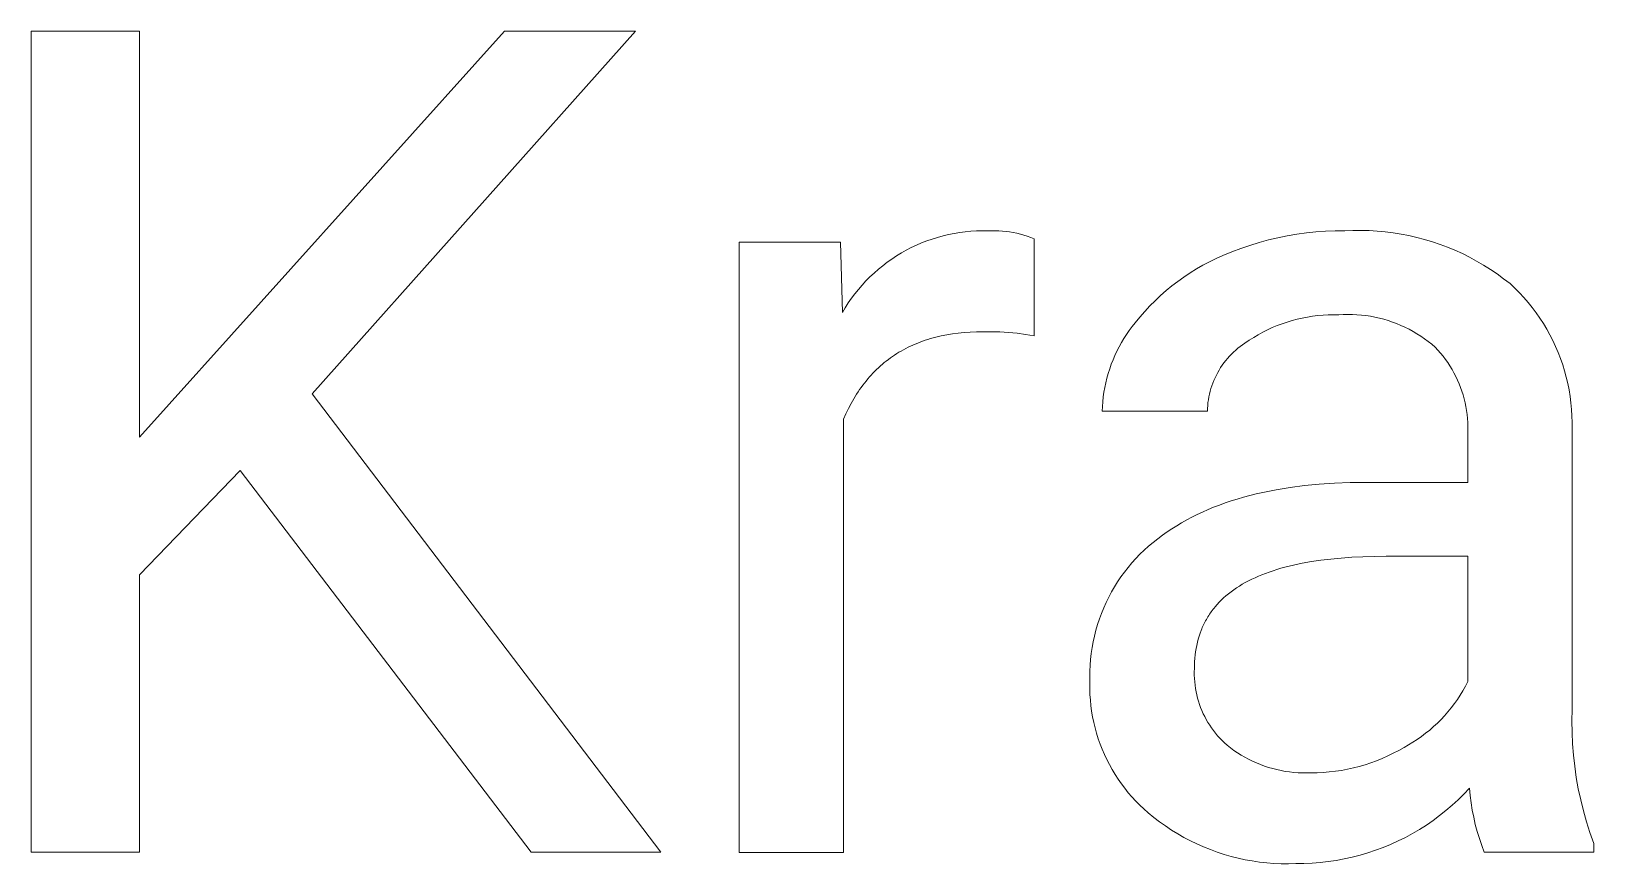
# Model space of a CAD drawing. Header units: millimetres. Extents: x -962 to 3068, y -237 to 2578.
# Drawn here: x 2322.7 to 2395.4, y 80.6 to 119.3 of the extents above; entities that cross this region are included whole.
import ezdxf

# ---------------------------------------------------------------- set-up
doc = ezdxf.new("R2010")
doc.units = ezdxf.units.MM
doc.header["$MEASUREMENT"] = 0
doc.layers.add('Domyślny', color=7, linetype='Continuous', true_color=0x000000)

msp = doc.modelspace()

# ---------------------------------------------------------------- linework, layer by layer
at = {"layer": 'Domyślny', "color": 18, "lineweight": 15, "true_color": 0x000000}
for p, q in [((2322.74, 81.169), (2322.74, 119.323)), ((2322.74, 119.323), (2327.773, 119.323)), ((2327.773, 119.323), (2327.773, 100.454)), ((2327.773, 100.454), (2344.736, 119.323)), ((2350.816, 119.323), (2335.798, 102.481)), ((2344.736, 119.323), (2350.816, 119.323)), ((2364.366, 109.582), (2364.614, 109.669)), ((2364.614, 109.669), (2364.865, 109.747)), ((2364.865, 109.747), (2365.119, 109.816)), ((2365.119, 109.816), (2365.375, 109.877)), ((2365.375, 109.877), (2365.632, 109.929)), ((2365.632, 109.929), (2365.892, 109.971)), ((2365.892, 109.971), (2366.152, 110.005)), ((2366.152, 110.005), (2366.414, 110.029)), ((2366.414, 110.029), (2366.677, 110.044)), ((2366.677, 110.044), (2366.939, 110.05)), ((2366.939, 110.05), (2367.202, 110.047)), ((2367.202, 110.047), (2367.371, 110.053)), ((2367.371, 110.053), (2367.54, 110.054)), ((2367.54, 110.054), (2367.709, 110.048)), ((2367.709, 110.048), (2367.877, 110.037)), ((2367.877, 110.037), (2368.045, 110.02)), ((2368.045, 110.02), (2368.212, 109.998)), ((2368.212, 109.998), (2368.379, 109.97)), ((2368.379, 109.97), (2368.544, 109.936)), ((2368.544, 109.936), (2368.709, 109.897)), ((2368.709, 109.897), (2368.871, 109.852)), ((2368.871, 109.852), (2369.033, 109.802)), ((2369.033, 109.802), (2369.192, 109.746)), ((2369.192, 109.746), (2369.35, 109.685)), ((2369.35, 109.685), (2369.35, 105.176)), ((2380.242, 109.624), (2380.678, 109.728)), ((2380.678, 109.728), (2381.117, 109.817)), ((2381.117, 109.817), (2381.559, 109.892)), ((2381.559, 109.892), (2382.002, 109.953)), ((2382.002, 109.953), (2382.448, 109.999)), ((2382.448, 109.999), (2382.895, 110.031)), ((2382.895, 110.031), (2383.342, 110.048)), ((2383.342, 110.048), (2383.79, 110.051)), ((2383.79, 110.051), (2384.165, 110.067)), ((2384.165, 110.067), (2384.539, 110.071)), ((2384.539, 110.071), (2384.914, 110.062)), ((2384.914, 110.062), (2385.288, 110.041)), ((2385.288, 110.041), (2385.662, 110.006)), ((2385.662, 110.006), (2386.033, 109.96)), ((2386.033, 109.96), (2386.404, 109.901)), ((2386.404, 109.901), (2386.771, 109.829)), ((2386.771, 109.829), (2387.137, 109.745)), ((2387.137, 109.745), (2387.499, 109.649)), ((2355.647, 81.166), (2355.647, 109.524)), ((2355.647, 109.524), (2360.358, 109.524)), ((2360.358, 109.524), (2360.438, 106.249)), ((2362.955, 108.884), (2363.18, 109.02)), ((2363.18, 109.02), (2363.409, 109.149)), ((2363.409, 109.149), (2363.642, 109.27)), ((2363.642, 109.27), (2363.88, 109.382)), ((2363.88, 109.382), (2364.121, 109.486)), ((2364.121, 109.486), (2364.366, 109.582)), ((2378.127, 108.897), (2378.54, 109.07)), ((2378.54, 109.07), (2378.958, 109.229)), ((2378.958, 109.229), (2379.382, 109.375)), ((2379.382, 109.375), (2379.81, 109.506)), ((2379.81, 109.506), (2380.242, 109.624)), ((2387.499, 109.649), (2387.858, 109.541)), ((2387.858, 109.541), (2388.213, 109.421)), ((2388.213, 109.421), (2388.564, 109.289)), ((2388.564, 109.289), (2388.91, 109.145)), ((2388.91, 109.145), (2389.251, 108.99)), ((2389.251, 108.99), (2389.587, 108.823)), ((2361.911, 108.088), (2362.109, 108.262)), ((2362.109, 108.262), (2362.312, 108.428)), ((2362.312, 108.428), (2362.521, 108.588)), ((2362.521, 108.588), (2362.735, 108.739)), ((2362.735, 108.739), (2362.955, 108.884)), ((2376.594, 108.094), (2376.889, 108.276)), ((2376.889, 108.276), (2377.19, 108.447)), ((2377.19, 108.447), (2377.497, 108.608)), ((2377.497, 108.608), (2377.809, 108.758)), ((2377.809, 108.758), (2378.127, 108.897)), ((2389.587, 108.823), (2389.917, 108.645)), ((2389.917, 108.645), (2390.24, 108.456)), ((2390.24, 108.456), (2390.558, 108.257)), ((2390.558, 108.257), (2390.868, 108.046)), ((2361.185, 107.328), (2361.357, 107.528)), ((2361.357, 107.528), (2361.535, 107.721)), ((2361.535, 107.721), (2361.72, 107.908)), ((2361.72, 107.908), (2361.911, 108.088)), ((2375.48, 107.271), (2375.748, 107.491)), ((2375.748, 107.491), (2376.023, 107.702)), ((2376.023, 107.702), (2376.305, 107.903)), ((2376.305, 107.903), (2376.594, 108.094)), ((2390.868, 108.046), (2391.171, 107.826)), ((2391.171, 107.826), (2391.467, 107.595)), ((2391.467, 107.595), (2391.687, 107.388)), ((2360.714, 106.696), (2360.864, 106.913)), ((2360.864, 106.913), (2361.021, 107.123)), ((2361.021, 107.123), (2361.185, 107.328)), ((2374.725, 106.557), (2374.968, 106.804)), ((2374.968, 106.804), (2375.22, 107.042)), ((2375.22, 107.042), (2375.48, 107.271)), ((2391.687, 107.388), (2391.901, 107.173)), ((2391.901, 107.173), (2392.107, 106.951)), ((2392.107, 106.951), (2392.305, 106.722)), ((2360.438, 106.249), (2360.572, 106.475)), ((2360.572, 106.475), (2360.714, 106.696)), ((2374.047, 105.77), (2374.264, 106.04)), ((2374.264, 106.04), (2374.49, 106.303)), ((2374.49, 106.303), (2374.725, 106.557)), ((2382.05, 106.043), (2381.81, 105.997)), ((2382.291, 106.081), (2382.05, 106.043)), ((2382.533, 106.11), (2382.291, 106.081)), ((2382.777, 106.132), (2382.533, 106.11)), ((2383.02, 106.145), (2382.777, 106.132)), ((2383.264, 106.149), (2383.02, 106.145)), ((2383.508, 106.146), (2383.264, 106.149)), ((2383.719, 106.158), (2383.508, 106.146)), ((2383.93, 106.162), (2383.719, 106.158)), ((2384.141, 106.159), (2383.93, 106.162)), ((2384.352, 106.149), (2384.141, 106.159)), ((2384.562, 106.132), (2384.352, 106.149)), ((2384.772, 106.108), (2384.562, 106.132)), ((2384.98, 106.076), (2384.772, 106.108)), ((2385.188, 106.037), (2384.98, 106.076)), ((2385.394, 105.991), (2385.188, 106.037)), ((2392.305, 106.722), (2392.495, 106.486)), ((2392.495, 106.486), (2392.677, 106.244)), ((2392.677, 106.244), (2392.851, 105.996)), ((2365.82, 105.299), (2365.55, 105.263)), ((2366.096, 105.327), (2365.82, 105.299)), ((2366.379, 105.347), (2366.096, 105.327)), ((2366.667, 105.359), (2366.379, 105.347)), ((2366.961, 105.363), (2366.667, 105.359)), ((2367.361, 105.362), (2366.961, 105.363)), ((2367.76, 105.349), (2367.361, 105.362)), ((2368.159, 105.323), (2367.76, 105.349)), ((2368.557, 105.286), (2368.159, 105.323)), ((2373.646, 105.233), (2373.774, 105.417)), ((2373.774, 105.417), (2373.907, 105.596)), ((2373.907, 105.596), (2374.047, 105.77)), ((2379.978, 105.34), (2379.764, 105.223)), ((2380.197, 105.449), (2379.978, 105.34)), ((2380.418, 105.551), (2380.197, 105.449)), ((2380.644, 105.645), (2380.418, 105.551)), ((2380.872, 105.731), (2380.644, 105.645)), ((2381.103, 105.81), (2380.872, 105.731)), ((2381.337, 105.88), (2381.103, 105.81)), ((2381.573, 105.942), (2381.337, 105.88)), ((2381.81, 105.997), (2381.573, 105.942)), ((2385.598, 105.938), (2385.394, 105.991)), ((2385.8, 105.878), (2385.598, 105.938)), ((2386, 105.811), (2385.8, 105.878)), ((2386.198, 105.737), (2386, 105.811)), ((2386.393, 105.656), (2386.198, 105.737)), ((2386.585, 105.568), (2386.393, 105.656)), ((2386.774, 105.474), (2386.585, 105.568)), ((2386.96, 105.374), (2386.774, 105.474)), ((2387.142, 105.267), (2386.96, 105.374)), ((2392.851, 105.996), (2393.016, 105.742)), ((2393.016, 105.742), (2393.172, 105.482)), ((2393.172, 105.482), (2393.319, 105.218)), ((2363.383, 104.581), (2363.276, 104.524)), ((2363.491, 104.636), (2363.383, 104.581)), ((2363.6, 104.688), (2363.491, 104.636)), ((2363.711, 104.739), (2363.6, 104.688)), ((2363.823, 104.788), (2363.711, 104.739)), ((2363.937, 104.835), (2363.823, 104.788)), ((2364.052, 104.88), (2363.937, 104.835)), ((2364.168, 104.923), (2364.052, 104.88)), ((2364.287, 104.964), (2364.168, 104.923)), ((2364.406, 105.003), (2364.287, 104.964)), ((2364.527, 105.039), (2364.406, 105.003)), ((2364.65, 105.074), (2364.527, 105.039)), ((2364.774, 105.107), (2364.65, 105.074)), ((2364.9, 105.138), (2364.774, 105.107)), ((2365.027, 105.167), (2364.9, 105.138)), ((2365.285, 105.219), (2365.027, 105.167)), ((2365.55, 105.263), (2365.285, 105.219)), ((2368.954, 105.237), (2368.557, 105.286)), ((2369.35, 105.176), (2368.954, 105.237)), ((2373.2, 104.461), (2373.302, 104.659)), ((2373.302, 104.659), (2373.41, 104.854)), ((2373.41, 104.854), (2373.525, 105.046)), ((2373.525, 105.046), (2373.646, 105.233)), ((2378.822, 104.592), (2378.719, 104.505)), ((2378.927, 104.675), (2378.822, 104.592)), ((2379.036, 104.755), (2378.927, 104.675)), ((2379.147, 104.831), (2379.036, 104.755)), ((2379.348, 104.969), (2379.147, 104.831)), ((2379.554, 105.1), (2379.348, 104.969)), ((2379.764, 105.223), (2379.554, 105.1)), ((2387.32, 105.154), (2387.142, 105.267)), ((2387.494, 105.035), (2387.32, 105.154)), ((2387.664, 104.91), (2387.494, 105.035)), ((2387.83, 104.779), (2387.664, 104.91)), ((2387.991, 104.643), (2387.83, 104.779)), ((2388.117, 104.507), (2387.991, 104.643)), ((2393.319, 105.218), (2393.457, 104.948)), ((2393.457, 104.948), (2393.586, 104.674)), ((2393.586, 104.674), (2393.705, 104.395)), ((2362.295, 103.848), (2362.205, 103.769)), ((2362.386, 103.924), (2362.295, 103.848)), ((2362.479, 103.999), (2362.386, 103.924)), ((2362.574, 104.071), (2362.479, 103.999)), ((2362.67, 104.142), (2362.574, 104.071)), ((2362.767, 104.21), (2362.67, 104.142)), ((2362.866, 104.277), (2362.767, 104.21)), ((2362.966, 104.342), (2362.866, 104.277)), ((2363.068, 104.404), (2362.966, 104.342)), ((2363.172, 104.465), (2363.068, 104.404)), ((2363.276, 104.524), (2363.172, 104.465)), ((2372.861, 103.635), (2372.935, 103.846)), ((2372.935, 103.846), (2373.017, 104.054)), ((2373.017, 104.054), (2373.105, 104.259)), ((2373.105, 104.259), (2373.2, 104.461)), ((2378.173, 103.914), (2378.094, 103.805)), ((2378.255, 104.021), (2378.173, 103.914)), ((2378.341, 104.124), (2378.255, 104.021)), ((2378.431, 104.224), (2378.341, 104.124)), ((2378.524, 104.321), (2378.431, 104.224)), ((2378.62, 104.415), (2378.524, 104.321)), ((2378.719, 104.505), (2378.62, 104.415)), ((2388.239, 104.367), (2388.117, 104.507)), ((2388.356, 104.223), (2388.239, 104.367)), ((2388.468, 104.075), (2388.356, 104.223)), ((2388.575, 103.924), (2388.468, 104.075)), ((2388.676, 103.769), (2388.575, 103.924)), ((2393.705, 104.395), (2393.814, 104.113)), ((2393.814, 104.113), (2393.914, 103.827)), ((2361.617, 103.165), (2361.539, 103.07)), ((2361.696, 103.257), (2361.617, 103.165)), ((2361.777, 103.347), (2361.696, 103.257)), ((2361.86, 103.435), (2361.777, 103.347)), ((2361.944, 103.522), (2361.86, 103.435)), ((2362.029, 103.606), (2361.944, 103.522)), ((2362.116, 103.689), (2362.029, 103.606)), ((2362.205, 103.769), (2362.116, 103.689)), ((2372.68, 102.991), (2372.733, 103.207)), ((2372.733, 103.207), (2372.793, 103.422)), ((2372.793, 103.422), (2372.861, 103.635)), ((2377.76, 103.223), (2377.706, 103.101)), ((2377.819, 103.344), (2377.76, 103.223)), ((2377.882, 103.463), (2377.819, 103.344)), ((2377.949, 103.58), (2377.882, 103.463)), ((2378.019, 103.694), (2377.949, 103.58)), ((2378.094, 103.805), (2378.019, 103.694)), ((2388.772, 103.61), (2388.676, 103.769)), ((2388.863, 103.449), (2388.772, 103.61)), ((2388.948, 103.284), (2388.863, 103.449)), ((2389.028, 103.116), (2388.948, 103.284)), ((2393.914, 103.827), (2394.003, 103.537)), ((2394.003, 103.537), (2394.083, 103.245)), ((2394.083, 103.245), (2394.153, 102.95)), ((2335.798, 102.481), (2351.997, 81.169)), ((2361.101, 102.464), (2361.034, 102.356)), ((2361.17, 102.57), (2361.101, 102.464)), ((2361.241, 102.674), (2361.17, 102.57)), ((2361.313, 102.776), (2361.241, 102.674)), ((2361.387, 102.876), (2361.313, 102.776)), ((2361.462, 102.974), (2361.387, 102.876)), ((2361.539, 103.07), (2361.462, 102.974)), ((2372.565, 102.331), (2372.596, 102.552)), ((2372.596, 102.552), (2372.635, 102.772)), ((2372.635, 102.772), (2372.68, 102.991)), ((2377.5, 102.462), (2377.472, 102.331)), ((2377.532, 102.593), (2377.5, 102.462)), ((2377.569, 102.722), (2377.532, 102.593)), ((2377.61, 102.85), (2377.569, 102.722)), ((2377.656, 102.976), (2377.61, 102.85)), ((2377.706, 103.101), (2377.656, 102.976)), ((2389.102, 102.946), (2389.028, 103.116)), ((2389.17, 102.774), (2389.102, 102.946)), ((2389.232, 102.599), (2389.17, 102.774)), ((2389.288, 102.422), (2389.232, 102.599)), ((2389.338, 102.244), (2389.288, 102.422)), ((2394.153, 102.95), (2394.212, 102.653)), ((2394.212, 102.653), (2394.261, 102.355)), ((2360.718, 101.787), (2360.602, 101.546)), ((2360.84, 102.021), (2360.718, 101.787)), ((2360.967, 102.246), (2360.84, 102.021)), ((2361.034, 102.356), (2360.967, 102.246)), ((2372.517, 101.663), (2372.525, 101.886)), ((2372.525, 101.886), (2372.542, 102.109)), ((2372.542, 102.109), (2372.565, 102.331)), ((2377.407, 101.798), (2377.402, 101.663)), ((2377.416, 101.932), (2377.407, 101.798)), ((2377.43, 102.065), (2377.416, 101.932)), ((2377.449, 102.198), (2377.43, 102.065)), ((2377.472, 102.331), (2377.449, 102.198)), ((2389.382, 102.063), (2389.338, 102.244)), ((2389.419, 101.882), (2389.382, 102.063)), ((2389.451, 101.699), (2389.419, 101.882)), ((2389.476, 101.515), (2389.451, 101.699)), ((2394.261, 102.355), (2394.3, 102.054)), ((2394.3, 102.054), (2394.329, 101.753)), ((2394.329, 101.753), (2394.347, 101.45)), ((2360.602, 101.546), (2360.492, 101.297)), ((2360.492, 101.297), (2360.492, 81.166)), ((2377.402, 101.663), (2372.517, 101.663)), ((2389.495, 101.331), (2389.476, 101.515)), ((2389.507, 101.146), (2389.495, 101.331)), ((2389.514, 100.96), (2389.507, 101.146)), ((2389.514, 100.775), (2389.514, 100.96)), ((2394.347, 101.45), (2394.355, 101.148)), ((2394.355, 101.148), (2394.352, 100.845)), ((2389.507, 100.59), (2389.514, 100.775)), ((2389.507, 98.362), (2389.507, 100.59)), ((2394.352, 100.845), (2394.352, 87.8)), ((2332.443, 98.911), (2327.773, 94.066)), ((2345.971, 81.169), (2332.443, 98.911)), ((2380.599, 98.017), (2381.244, 98.122)), ((2381.244, 98.122), (2381.91, 98.208)), ((2381.91, 98.208), (2382.597, 98.276)), ((2382.597, 98.276), (2383.305, 98.324)), ((2383.305, 98.324), (2384.034, 98.352)), ((2384.034, 98.352), (2384.783, 98.362)), ((2384.783, 98.362), (2389.507, 98.362)), ((2377.96, 97.304), (2378.232, 97.403)), ((2378.232, 97.403), (2378.509, 97.496)), ((2378.509, 97.496), (2378.792, 97.585)), ((2378.792, 97.585), (2379.08, 97.669)), ((2379.08, 97.669), (2379.373, 97.748)), ((2379.373, 97.748), (2379.672, 97.822)), ((2379.672, 97.822), (2379.976, 97.892)), ((2379.976, 97.892), (2380.285, 97.957)), ((2380.285, 97.957), (2380.599, 98.017)), ((2376.205, 96.482), (2376.44, 96.613)), ((2376.44, 96.613), (2376.68, 96.741)), ((2376.68, 96.741), (2376.925, 96.863)), ((2376.925, 96.863), (2377.176, 96.98)), ((2377.176, 96.98), (2377.432, 97.093)), ((2377.432, 97.093), (2377.693, 97.201)), ((2377.693, 97.201), (2377.96, 97.304)), ((2375.099, 95.743), (2375.322, 95.906)), ((2375.322, 95.906), (2375.534, 96.057)), ((2375.534, 96.057), (2375.753, 96.203)), ((2375.753, 96.203), (2375.976, 96.345)), ((2375.976, 96.345), (2376.205, 96.482)), ((2374.27, 95.02), (2374.468, 95.211)), ((2374.468, 95.211), (2374.672, 95.396)), ((2374.672, 95.396), (2374.883, 95.573)), ((2374.883, 95.573), (2375.099, 95.743)), ((2373.548, 94.189), (2373.717, 94.406)), ((2373.717, 94.406), (2373.894, 94.617)), ((2373.894, 94.617), (2374.079, 94.822)), ((2374.079, 94.822), (2374.27, 95.02)), ((2381.008, 94.418), (2380.819, 94.366)), ((2381.4, 94.515), (2381.008, 94.418)), ((2381.809, 94.601), (2381.4, 94.515)), ((2382.235, 94.677), (2381.809, 94.601)), ((2382.679, 94.743), (2382.235, 94.677)), ((2383.14, 94.799), (2382.679, 94.743)), ((2383.619, 94.845), (2383.14, 94.799)), ((2384.116, 94.881), (2383.619, 94.845)), ((2384.629, 94.906), (2384.116, 94.881)), ((2385.161, 94.921), (2384.629, 94.906)), ((2385.709, 94.926), (2385.161, 94.921)), ((2389.507, 94.926), (2385.709, 94.926)), ((2389.507, 89.102), (2389.507, 94.926)), ((2327.773, 94.066), (2327.773, 81.169)), ((2373.085, 93.505), (2373.231, 93.739)), ((2373.231, 93.739), (2373.385, 93.967)), ((2373.385, 93.967), (2373.548, 94.189)), ((2379.165, 93.705), (2379.024, 93.624)), ((2379.311, 93.782), (2379.165, 93.705)), ((2379.461, 93.857), (2379.311, 93.782)), ((2379.616, 93.93), (2379.461, 93.857)), ((2379.774, 94), (2379.616, 93.93)), ((2379.938, 94.067), (2379.774, 94)), ((2380.105, 94.132), (2379.938, 94.067)), ((2380.277, 94.194), (2380.105, 94.132)), ((2380.453, 94.254), (2380.277, 94.194)), ((2380.634, 94.311), (2380.453, 94.254)), ((2380.819, 94.366), (2380.634, 94.311)), ((2372.695, 92.777), (2372.816, 93.025)), ((2372.816, 93.025), (2372.946, 93.267)), ((2372.946, 93.267), (2373.085, 93.505)), ((2378.156, 92.991), (2378.05, 92.891)), ((2378.267, 93.09), (2378.156, 92.991)), ((2378.383, 93.185), (2378.267, 93.09)), ((2378.502, 93.278), (2378.383, 93.185)), ((2378.626, 93.369), (2378.502, 93.278)), ((2378.754, 93.456), (2378.626, 93.369)), ((2378.887, 93.542), (2378.754, 93.456)), ((2379.024, 93.624), (2378.887, 93.542)), ((2372.382, 92.013), (2372.477, 92.272)), ((2372.477, 92.272), (2372.582, 92.526)), ((2372.582, 92.526), (2372.695, 92.777)), ((2377.502, 92.233), (2377.463, 92.174)), ((2377.542, 92.291), (2377.502, 92.233)), ((2377.582, 92.349), (2377.542, 92.291)), ((2377.624, 92.406), (2377.582, 92.349)), ((2377.667, 92.463), (2377.624, 92.406)), ((2377.711, 92.518), (2377.667, 92.463)), ((2377.756, 92.574), (2377.711, 92.518)), ((2377.85, 92.682), (2377.756, 92.574)), ((2377.948, 92.788), (2377.85, 92.682)), ((2378.05, 92.891), (2377.948, 92.788)), ((2372.218, 91.487), (2372.295, 91.752)), ((2372.295, 91.752), (2372.382, 92.013)), ((2377.137, 91.549), (2377.111, 91.483)), ((2377.165, 91.615), (2377.137, 91.549)), ((2377.194, 91.679), (2377.165, 91.615)), ((2377.224, 91.743), (2377.194, 91.679)), ((2377.255, 91.807), (2377.224, 91.743)), ((2377.287, 91.87), (2377.255, 91.807)), ((2377.32, 91.932), (2377.287, 91.87)), ((2377.354, 91.993), (2377.32, 91.932)), ((2377.39, 92.054), (2377.354, 91.993)), ((2377.426, 92.115), (2377.39, 92.054)), ((2377.463, 92.174), (2377.426, 92.115)), ((2372.041, 90.681), (2372.09, 90.952)), ((2372.09, 90.952), (2372.15, 91.221)), ((2372.15, 91.221), (2372.218, 91.487)), ((2376.904, 90.787), (2376.876, 90.641)), ((2376.937, 90.932), (2376.904, 90.787)), ((2376.974, 91.073), (2376.937, 90.932)), ((2377.015, 91.213), (2376.974, 91.073)), ((2377.061, 91.349), (2377.015, 91.213)), ((2377.111, 91.483), (2377.061, 91.349)), ((2371.948, 89.86), (2371.969, 90.135)), ((2371.969, 90.135), (2372, 90.409)), ((2372, 90.409), (2372.041, 90.681)), ((2376.817, 90.185), (2376.807, 90.028)), ((2376.833, 90.339), (2376.817, 90.185)), ((2376.852, 90.491), (2376.833, 90.339)), ((2376.876, 90.641), (2376.852, 90.491)), ((2371.933, 89.31), (2371.935, 89.585)), ((2371.935, 89.585), (2371.948, 89.86)), ((2376.798, 89.706), (2376.793, 89.552)), ((2376.793, 89.552), (2376.794, 89.398)), ((2376.794, 89.398), (2376.799, 89.244)), ((2376.8, 89.868), (2376.798, 89.706)), ((2376.807, 90.028), (2376.8, 89.868)), ((2371.94, 89.035), (2371.933, 89.31)), ((2371.938, 88.772), (2371.94, 89.035)), ((2371.946, 88.509), (2371.938, 88.772)), ((2376.799, 89.244), (2376.811, 89.091)), ((2376.811, 89.091), (2376.827, 88.938)), ((2376.827, 88.938), (2376.849, 88.785)), ((2376.849, 88.785), (2376.876, 88.634)), ((2376.876, 88.634), (2376.908, 88.483)), ((2389.152, 88.474), (2389.278, 88.679)), ((2389.278, 88.679), (2389.396, 88.888)), ((2389.396, 88.888), (2389.507, 89.102)), ((2371.963, 88.247), (2371.946, 88.509)), ((2371.988, 87.986), (2371.963, 88.247)), ((2372.023, 87.725), (2371.988, 87.986)), ((2376.908, 88.483), (2376.946, 88.334)), ((2376.946, 88.334), (2376.989, 88.186)), ((2376.989, 88.186), (2377.036, 88.04)), ((2377.036, 88.04), (2377.089, 87.896)), ((2377.089, 87.896), (2377.147, 87.753)), ((2388.583, 87.699), (2388.735, 87.886)), ((2388.735, 87.886), (2388.881, 88.077)), ((2388.881, 88.077), (2389.02, 88.273)), ((2389.02, 88.273), (2389.152, 88.474)), ((2372.066, 87.466), (2372.023, 87.725)), ((2372.119, 87.209), (2372.066, 87.466)), ((2372.18, 86.953), (2372.119, 87.209)), ((2377.147, 87.753), (2377.21, 87.612)), ((2377.21, 87.612), (2377.278, 87.474)), ((2377.278, 87.474), (2377.35, 87.338)), ((2377.35, 87.338), (2377.427, 87.205)), ((2377.427, 87.205), (2377.509, 87.075)), ((2387.914, 87.009), (2388.09, 87.173)), ((2388.09, 87.173), (2388.26, 87.343)), ((2388.26, 87.343), (2388.425, 87.518)), ((2388.425, 87.518), (2388.583, 87.699)), ((2394.352, 87.8), (2394.342, 87.272)), ((2394.342, 87.272), (2394.348, 86.744)), ((2372.249, 86.7), (2372.18, 86.953)), ((2372.328, 86.449), (2372.249, 86.7)), ((2372.415, 86.201), (2372.328, 86.449)), ((2377.509, 87.075), (2377.595, 86.947)), ((2377.595, 86.947), (2377.686, 86.823)), ((2377.686, 86.823), (2377.78, 86.702)), ((2377.78, 86.702), (2377.879, 86.584)), ((2377.879, 86.584), (2377.982, 86.47)), ((2377.982, 86.47), (2378.089, 86.359)), ((2387.158, 86.416), (2387.354, 86.555)), ((2387.354, 86.555), (2387.546, 86.7)), ((2387.546, 86.7), (2387.733, 86.851)), ((2387.733, 86.851), (2387.914, 87.009)), ((2394.348, 86.744), (2394.372, 86.217)), ((2372.51, 85.956), (2372.415, 86.201)), ((2372.614, 85.715), (2372.51, 85.956)), ((2372.726, 85.477), (2372.614, 85.715)), ((2378.089, 86.359), (2378.2, 86.252)), ((2378.2, 86.252), (2378.314, 86.149)), ((2378.314, 86.149), (2378.472, 86.026)), ((2378.472, 86.026), (2378.634, 85.908)), ((2378.634, 85.908), (2378.8, 85.795)), ((2378.8, 85.795), (2378.969, 85.689)), ((2385.789, 85.646), (2386.044, 85.769)), ((2386.044, 85.769), (2386.295, 85.901)), ((2386.295, 85.901), (2386.541, 86.042)), ((2386.541, 86.042), (2386.751, 86.16)), ((2386.751, 86.16), (2386.957, 86.284)), ((2386.957, 86.284), (2387.158, 86.416)), ((2394.372, 86.217), (2394.414, 85.69)), ((2394.414, 85.69), (2394.473, 85.166)), ((2372.846, 85.244), (2372.726, 85.477)), ((2372.973, 85.014), (2372.846, 85.244)), ((2373.109, 84.789), (2372.973, 85.014)), ((2378.969, 85.689), (2379.142, 85.588)), ((2379.142, 85.588), (2379.319, 85.494)), ((2379.319, 85.494), (2379.498, 85.405)), ((2379.498, 85.405), (2379.681, 85.323)), ((2379.681, 85.323), (2379.866, 85.248)), ((2379.866, 85.248), (2380.054, 85.178)), ((2380.054, 85.178), (2380.244, 85.116)), ((2380.244, 85.116), (2380.436, 85.06)), ((2380.436, 85.06), (2380.63, 85.01)), ((2380.63, 85.01), (2380.826, 84.968)), ((2380.826, 84.968), (2381.023, 84.932)), ((2383.35, 84.935), (2383.63, 84.977)), ((2383.63, 84.977), (2383.909, 85.029)), ((2383.909, 85.029), (2384.186, 85.089)), ((2384.186, 85.089), (2384.46, 85.16)), ((2384.46, 85.16), (2384.732, 85.239)), ((2384.732, 85.239), (2385.002, 85.327)), ((2385.002, 85.327), (2385.268, 85.425)), ((2385.268, 85.425), (2385.53, 85.531)), ((2385.53, 85.531), (2385.789, 85.646)), ((2394.473, 85.166), (2394.548, 84.643)), ((2373.252, 84.569), (2373.109, 84.789)), ((2373.403, 84.354), (2373.252, 84.569)), ((2373.561, 84.144), (2373.403, 84.354)), ((2381.023, 84.932), (2381.221, 84.903)), ((2381.221, 84.903), (2381.42, 84.88)), ((2381.42, 84.88), (2381.62, 84.865)), ((2381.62, 84.865), (2381.82, 84.857)), ((2381.82, 84.857), (2382.02, 84.855)), ((2382.02, 84.855), (2382.22, 84.861)), ((2382.22, 84.861), (2382.503, 84.865)), ((2382.503, 84.865), (2382.786, 84.879)), ((2382.786, 84.879), (2383.069, 84.902)), ((2383.069, 84.902), (2383.35, 84.935)), ((2394.548, 84.643), (2394.641, 84.124)), ((2373.726, 83.94), (2373.561, 84.144)), ((2373.898, 83.741), (2373.726, 83.94)), ((2374.077, 83.548), (2373.898, 83.741)), ((2374.262, 83.362), (2374.077, 83.548)), ((2389.058, 83.611), (2388.779, 83.356)), ((2389.327, 83.876), (2389.058, 83.611)), ((2389.588, 84.149), (2389.327, 83.876)), ((2389.618, 83.81), (2389.588, 84.149)), ((2389.659, 83.471), (2389.618, 83.81)), ((2394.641, 84.124), (2394.751, 83.607)), ((2394.751, 83.607), (2394.878, 83.095)), ((2374.453, 83.182), (2374.262, 83.362)), ((2374.651, 83.009), (2374.453, 83.182)), ((2374.911, 82.794), (2374.651, 83.009)), ((2375.179, 82.588), (2374.911, 82.794)), ((2388.195, 82.876), (2387.891, 82.652)), ((2388.491, 83.111), (2388.195, 82.876)), ((2388.779, 83.356), (2388.491, 83.111)), ((2389.713, 83.135), (2389.659, 83.471)), ((2389.778, 82.8), (2389.713, 83.135)), ((2389.854, 82.467), (2389.778, 82.8)), ((2394.878, 83.095), (2395.022, 82.587)), ((2375.453, 82.392), (2375.179, 82.588)), ((2375.734, 82.205), (2375.453, 82.392)), ((2376.021, 82.028), (2375.734, 82.205)), ((2387.261, 82.236), (2386.935, 82.044)), ((2387.58, 82.438), (2387.261, 82.236)), ((2387.891, 82.652), (2387.58, 82.438)), ((2389.942, 82.138), (2389.854, 82.467)), ((2390.041, 81.812), (2389.942, 82.138)), ((2395.022, 82.587), (2395.182, 82.084)), ((2395.182, 82.084), (2395.359, 81.586)), ((2376.314, 81.86), (2376.021, 82.028)), ((2376.613, 81.703), (2376.314, 81.86)), ((2376.917, 81.556), (2376.613, 81.703)), ((2377.225, 81.419), (2376.917, 81.556)), ((2377.539, 81.293), (2377.225, 81.419)), ((2385.571, 81.395), (2385.217, 81.263)), ((2385.92, 81.54), (2385.571, 81.395)), ((2386.264, 81.696), (2385.92, 81.54)), ((2386.603, 81.864), (2386.264, 81.696)), ((2386.935, 82.044), (2386.603, 81.864)), ((2390.151, 81.489), (2390.041, 81.812)), ((2390.272, 81.17), (2390.151, 81.489)), ((2395.359, 81.586), (2395.359, 81.17)), ((2327.773, 81.169), (2322.74, 81.169)), ((2351.997, 81.169), (2345.971, 81.169)), ((2360.492, 81.166), (2355.647, 81.166)), ((2377.856, 81.178), (2377.539, 81.293)), ((2378.177, 81.073), (2377.856, 81.178)), ((2378.501, 80.98), (2378.177, 81.073)), ((2378.828, 80.897), (2378.501, 80.98)), ((2379.158, 80.826), (2378.828, 80.897)), ((2379.49, 80.766), (2379.158, 80.826)), ((2379.824, 80.718), (2379.49, 80.766)), ((2380.16, 80.681), (2379.824, 80.718)), ((2380.496, 80.655), (2380.16, 80.681)), ((2380.834, 80.641), (2380.496, 80.655)), ((2381.171, 80.638), (2380.834, 80.641)), ((2381.509, 80.647), (2381.171, 80.638)), ((2381.886, 80.65), (2381.509, 80.647)), ((2382.264, 80.666), (2381.886, 80.65)), ((2382.641, 80.695), (2382.264, 80.666)), ((2383.016, 80.737), (2382.641, 80.695)), ((2383.39, 80.793), (2383.016, 80.737)), ((2383.761, 80.861), (2383.39, 80.793)), ((2384.13, 80.943), (2383.761, 80.861)), ((2384.496, 81.037), (2384.13, 80.943)), ((2384.859, 81.144), (2384.496, 81.037)), ((2385.217, 81.263), (2384.859, 81.144)), ((2395.359, 81.17), (2390.272, 81.17))]:
    msp.add_line(p, q, dxfattribs=at)

doc.saveas('drawing.dxf')
